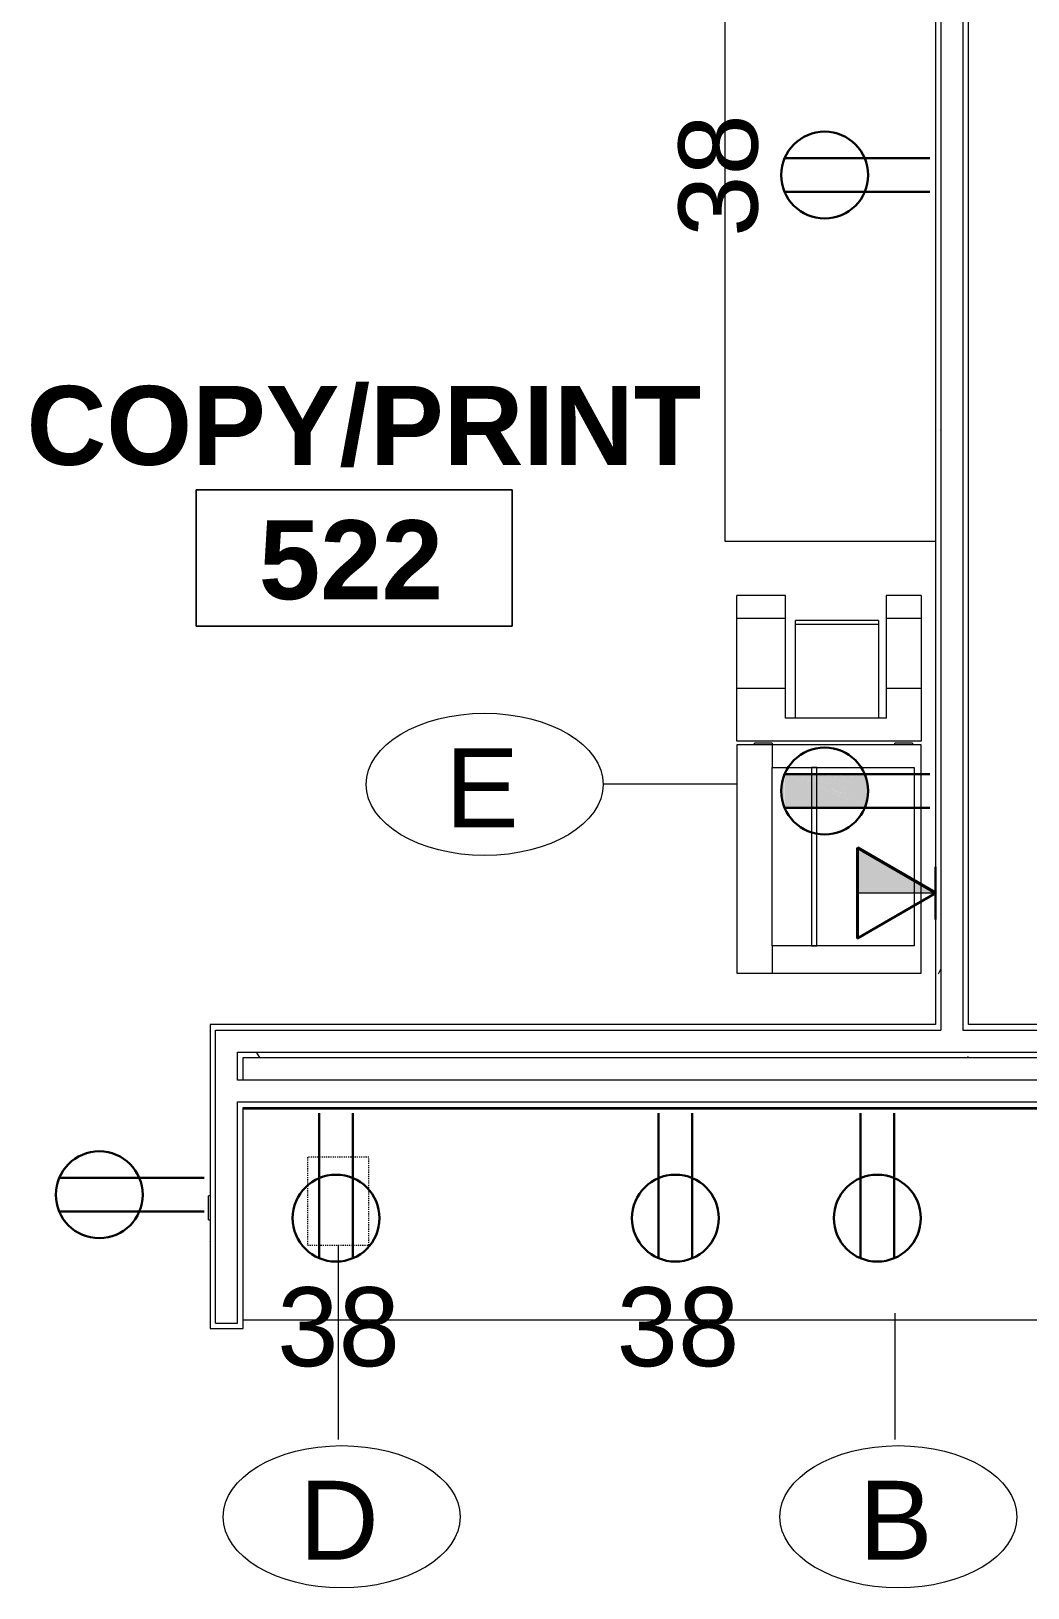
# Model space of a CAD drawing. Header units: inches. Extents: x 0 to 2535, y 0 to 2055.
# Drawn here: x 474.8 to 588.3, y 447.7 to 625.1 of the extents above; entities that cross this region are included whole.
import ezdxf

# ---------------------------------------------------------------- set-up
doc = ezdxf.new("R2010")
doc.units = ezdxf.units.IN
doc.header["$MEASUREMENT"] = 0
doc.linetypes.add('Dash', pattern=[0.25, 0.125, -0.125])
for name, color, linetype, lineweight in [('A-ANNO-NOTE', 131, 'Continuous', 9), ('A-AREA-IDEN', 2, 'Continuous', 9), ('A-WALL', 113, 'Continuous', 13), ('A-WALL-PATT', 111, 'Continuous', 13), ('E-ELEC-FIXT', 91, 'Continuous', 9), ('I-WALL', 2, 'Continuous', 13), ('Q-CASE', 31, 'Continuous', 9), ('Q-SPCQ', 91, 'Continuous', 9), ('Q-SPCQ-HDLN', 91, 'Dash', 9), ('Q-SPCQ-IDEN', 132, 'Continuous', 9)]:
    doc.layers.add(name, color=color, linetype=linetype, lineweight=lineweight)
doc.styles.add('Arial', font='arial.ttf', dxfattribs={"height": 9})
doc.styles.add('Swis721 Lt BT', font='swissl.ttf', dxfattribs={"height": 9})
doc.styles.add('Swis721 Lt BT_B', font='', dxfattribs={"height": 9})
doc.styles.get('Swis721 Lt BT_B').set_extended_font_data('Swis721 Lt BT', bold=True)
pattern_1 = [(0, (0, 0), (30.72, 7.68), [1.267, -21.773, 1.267, -21.773, -122.88]), (0, (0, 0), (30.72, 7.68), [-46.08, 1.267, -44.813, 1.267, -21.773, -53.76]), (0, (0, 0), (30.72, 7.68), [-115.2, 1.267, -14.093, 1.267, -37.133]), (120, (11.52, 3.84), (-22.011075, 22.7643), [1.267, -21.773, 1.267, -21.773, -122.88]), (120, (11.52, 3.84), (-22.011075, 22.7643), [-46.08, 1.267, -44.813, 1.267, -21.773, -53.76]), (120, (11.52, 3.84), (-22.011075, 22.7643), [-115.2, 1.267, -14.093, 1.267, -37.133]), (240, (15.36, 19.2), (-8.708925, -30.4443), [1.267, -21.773, 1.267, -21.773, -122.88]), (240, (15.36, 19.2), (-8.708925, -30.4443), [-46.08, 1.267, -44.813, 1.267, -21.773, -53.76]), (240, (15.36, 19.2), (-8.708925, -30.4443), [-115.2, 1.267, -14.093, 1.267, -37.133])]

# ---------------------------------------------------------------- blocks, each defined once
blk = doc.blocks.new('C-L SHAPE COUNTER TOP - C-L SHAPE COUNTER TOP-8055906-Level 05 POWER _ SIGNAL')
at = {"layer": 'Q-CASE'}
for p, q in [((110.35, -24), (110.35, 0)), ((24, -60.62), (24, -24)), ((24, -24), (110.35, -24)), ((23.88, -60.62), (24, -60.62))]:
    blk.add_line(p, q, dxfattribs=at)
blk = doc.blocks.new('A-Copier-Floor - A-Copier-Floor-4036613-Level 05 POWER _ SIGNAL')
at = {"layer": 'Q-SPCQ'}
for p, q in [((-30.09, 11.47), (-27.49, 11.47)), ((-30.09, 11.47), (-30.09, 7.47)), ((-27.49, 11.47), (-19.49, 11.47)), ((-27.49, 11.47), (-27.49, 7.47)), ((-19.49, 11.47), (-13.49, 11.47)), ((-19.49, 11.47), (-19.49, 7.47)), ((-13.49, 11.47), (-13.49, -9.53)), ((12.91, 11.47), (-13.09, 11.47)), ((-13.09, 11.47), (-13.09, -5.51)), ((-10.52, -5.51), (-10.52, 10.67)), ((-10.52, 10.67), (9.82, 10.67)), ((9.82, 10.67), (9.82, -5.51)), ((12.91, -5.51), (12.91, 11.47)), ((-13.29, 10.49), (-13.29, 8.47)), ((-13.29, 10.49), (-13.1, 10.49)), ((-30.09, 7.47), (-27.49, 7.47)), ((-27.49, 7.47), (-19.49, 7.47)), ((-19.49, 7.47), (-16.13, 7.47)), ((-16.13, 7.47), (-16.13, -3.97)), ((-13.1, 8.47), (-13.29, 8.47)), ((-27.26, 6.6), (-26.84, 6.6)), ((-27.26, 6.6), (-27.26, -2.84)), ((-26.84, 6.6), (-16.13, 6.6)), ((-26.84, -2.84), (-26.84, 6.6)), ((9.82, -0.4), (-10.52, -0.4)), ((-10.52, -0.4), (-10.52, -1.03)), ((-10.52, -1.03), (9.82, -1.03)), ((9.82, -1.03), (9.82, -0.4)), ((-26.84, -2.84), (-27.26, -2.84)), ((-16.13, -2.84), (-26.84, -2.84)), ((-27.49, -3.97), (-30.09, -3.97)), ((-30.09, -3.97), (-30.09, -9.53)), ((-19.49, -3.97), (-27.49, -3.97)), ((-27.49, -3.97), (-27.49, -9.53)), ((-16.13, -3.97), (-19.49, -3.97)), ((-19.49, -3.97), (-19.49, -9.53)), ((-13.29, -5.51), (-13.29, -7.53)), ((-13.29, -5.51), (-13.1, -5.51)), ((-13.09, -5.51), (-10.52, -5.51)), ((-13.09, -5.51), (-13.09, -9.53)), ((9.82, -5.51), (-10.52, -5.51)), ((9.82, -5.51), (12.91, -5.51)), ((12.91, -9.53), (12.91, -5.51)), ((-13.1, -7.53), (-13.29, -7.53)), ((-27.49, -9.53), (-30.09, -9.53)), ((-19.49, -9.53), (-27.49, -9.53)), ((-13.49, -9.53), (-19.49, -9.53)), ((-13.09, -9.53), (12.91, -9.53))]:
    blk.add_line(p, q, dxfattribs=at)
blk = doc.blocks.new('PS - Power Device _Wall Base_ - Duplex-4862727-Level 05 POWER _ SIGNAL')
at = {"layer": 'E-ELEC-FIXT'}
for p, q in [((42.55, 1013.5), (42.55, 1013.31)), ((45.3, 1013.31), (42.55, 1013.31)), ((45.3, 1013.31), (45.3, 1013.5))]:
    blk.add_line(p, q, dxfattribs=at)
blk = doc.blocks.new('A-Coffee Maker-generic - A-Coffee Maker-generic-3789961-Level 05 POWER _ SIGNAL')
at = {"layer": 'Q-SPCQ-HDLN'}
for p, q in [((-5, 3.5), (-5, -3.5)), ((5, 3.5), (-5, 3.5)), ((5, -3.5), (5, 3.5)), ((-5, -3.5), (5, -3.5))]:
    blk.add_line(p, q, dxfattribs=at)
blk = doc.blocks.new('Casework 1 - Casework 1-7838541-Level 05 POWER _ SIGNAL')
at = {"layer": 'Q-CASE'}
for p, q in [((660.85, 502.25), (498.88, 502.25)), ((498.89, 478.25), (660.85, 478.25))]:
    blk.add_line(p, q, dxfattribs=at)
blk = doc.blocks.new('Room Tag - Room Name and Number-3379422-Level 05 POWER _ SIGNAL')
at = {"layer": 'A-AREA-IDEN'}
for p, q in [((-0.1881, -0.1636), (-0.1881, -0.0018)), ((-0.1881, -0.0018), (0.1869, -0.0018)), ((0.1869, -0.0018), (-0.1881, -0.0018)), ((-0.1881, -0.0018), (-0.1881, -0.1636)), ((0.1869, -0.0018), (0.1869, -0.1636)), ((0.1869, -0.1636), (0.1869, -0.0018)), ((0.1869, -0.1636), (-0.1881, -0.1636)), ((-0.1881, -0.1636), (0.1869, -0.1636))]:
    blk.add_line(p, q, dxfattribs=at)
blk = doc.blocks.new('Appliance_Specialty Equipment Tag - Standard-3515593-Level 05 POWER _ SIGNAL')
at = {"layer": 'Q-SPCQ-IDEN'}
blk.add_ellipse((-0.0499, 0.0037), major_axis=(-0.1406, 0), ratio=0.600473, dxfattribs=at)

msp = doc.modelspace()

# ---------------------------------------------------------------- hatches: boundary and pattern name
at = {"layer": 'A-ANNO-NOTE'}
for points in [[(560.44, 537.04), (560.31, 539.48), (560.23, 538.99)], [(560.44, 537.04), (560.48, 540.04), (560.31, 539.48)], [(560.58, 536.67), (560.6, 540.32), (560.44, 537.04)], [(560.44, 537.04), (560.6, 540.32), (560.48, 540.04)], [(569.71, 536.58), (560.64, 540.41), (560.62, 536.58), (565.71, 536.58)], [(569.85, 536.94), (569.88, 537.04), (560.64, 540.41), (565.71, 538.5)], [(569.9, 537.13), (569.93, 537.23), (560.64, 540.41), (565.71, 538.62)], [(569.88, 537.04), (569.9, 537.13), (560.64, 540.41), (565.71, 538.56)], [(569.93, 537.23), (569.95, 537.32), (560.64, 540.41), (565.71, 538.67)], [(569.71, 536.58), (569.75, 536.67), (560.64, 540.41), (565.71, 538.27)], [(569.81, 536.85), (569.85, 536.94), (560.64, 540.41), (565.71, 538.44)], [(569.75, 536.67), (569.78, 536.76), (560.64, 540.41), (565.71, 538.33)], [(569.78, 536.76), (569.81, 536.85), (560.64, 540.41), (565.71, 538.39)], [(569.95, 537.32), (569.98, 537.42), (560.64, 540.41), (565.71, 538.73)], [(570.06, 537.9), (570.07, 538), (560.64, 540.41), (565.71, 539.06)], [(570.09, 538.2), (570.09, 538.3), (560.64, 540.41), (565.71, 539.22)], [(570.08, 538.1), (570.09, 538.2), (560.64, 540.41), (565.71, 539.17)], [(570.07, 538), (570.08, 538.1), (560.64, 540.41), (565.71, 539.11)], [(570.02, 537.61), (570.03, 537.71), (560.64, 540.41), (565.71, 538.9)], [(570.05, 537.81), (570.06, 537.9), (560.64, 540.41), (565.71, 539.01)], [(570.03, 537.71), (570.05, 537.81), (560.64, 540.41), (565.71, 538.95)], [(570, 537.51), (570.02, 537.61), (560.64, 540.41), (565.71, 538.84)], [(569.98, 537.42), (570, 537.51), (560.64, 540.41), (565.71, 538.79)], [(570.09, 538.3), (570.09, 538.39), (560.64, 540.41), (565.71, 539.28)], [(570.09, 538.39), (570.09, 538.49), (560.64, 540.41), (565.71, 539.33)], [(570.09, 538.59), (570.09, 538.69), (560.64, 540.41), (565.71, 539.43)], [(570.09, 538.79), (570.08, 538.89), (560.64, 540.41), (565.71, 539.54)], [(570.09, 538.69), (570.09, 538.79), (560.64, 540.41), (565.71, 539.49)], [(570.08, 538.89), (570.07, 538.98), (560.64, 540.41), (565.71, 539.59)], [(570.06, 539.08), (570.05, 539.18), (560.64, 540.41), (565.71, 539.69)], [(570.03, 539.28), (570.02, 539.37), (560.64, 540.41), (565.71, 539.8)], [(570.05, 539.18), (570.03, 539.28), (560.64, 540.41), (565.71, 539.75)], [(570.07, 538.98), (570.06, 539.08), (560.64, 540.41), (565.71, 539.64)], [(570.02, 539.37), (570, 539.47), (560.64, 540.41), (565.71, 539.85)], [(569.98, 539.57), (569.95, 539.66), (560.64, 540.41), (565.71, 539.95)], [(569.93, 539.76), (569.9, 539.85), (560.64, 540.41), (565.71, 540.05)], [(569.95, 539.66), (569.93, 539.76), (560.64, 540.41), (565.71, 540)], [(569.9, 539.85), (569.88, 539.95), (560.64, 540.41), (565.71, 540.1)], [(569.85, 540.04), (569.81, 540.13), (560.64, 540.41), (565.71, 540.21)], [(569.78, 540.23), (569.75, 540.32), (560.64, 540.41), (565.71, 540.31)], [(569.81, 540.13), (569.78, 540.23), (560.64, 540.41), (565.71, 540.26)], [(569.88, 539.95), (569.85, 540.04), (560.64, 540.41), (565.71, 540.15)], [(570, 539.47), (569.98, 539.57), (560.64, 540.41), (565.71, 539.9)], [(569.75, 540.32), (569.71, 540.41), (560.64, 540.41), (565.71, 540.36)], [(570.09, 538.49), (570.09, 538.59), (560.64, 540.41), (565.71, 539.38)], [(560.44, 537.04), (560.23, 538.99), (560.2, 538.59)], [(560.44, 537.04), (560.2, 538.59), (560.3, 537.51)], [(577.83, 526.88), (568.9, 532.04), (568.9, 526.88)]]:
    msp.add_hatch(color=256, dxfattribs=at).paths.add_polyline_path(points, flags=0)
at = {"layer": 'A-WALL-PATT', "lineweight": 9}
h = msp.add_hatch(dxfattribs=at)
h.set_pattern_fill('FP_1', color=256, style=0, pattern_type=2)
h.set_pattern_definition(pattern_1)
h.paths.add_polyline_path([(578.39, 511.87), (578.39, 677.93), (577.76, 677.93), (577.76, 511.87)], flags=0)
h.paths.add_polyline_path([(578.39, 680.43), (578.39, 748), (577.76, 748), (577.76, 680.43)], flags=0)
h.paths.add_polyline_path([(577.76, 748.5), (578.39, 748.5), (578.39, 750), (577.76, 750), (577.76, 749.22)], flags=0)
h = msp.add_hatch(dxfattribs=at)
h.set_pattern_fill('FP_1', color=256, style=0, pattern_type=2)
h.set_pattern_definition(pattern_1)
h.paths.add_polyline_path([(581.51, 511.87), (581.51, 748), (580.89, 748), (580.89, 511.87)], flags=0)
h.paths.add_polyline_path([(581.43, 748.5), (581.51, 748.5), (581.51, 750), (578.39, 750), (578.4, 749.37), (580.89, 749.37), (580.89, 748.5)], flags=0)
h = msp.add_hatch(dxfattribs=at)
h.set_pattern_fill('FP_1', color=256, style=0, pattern_type=2)
h.set_pattern_definition(pattern_1)
h.paths.add_polyline_path([(495.76, 508.75), (495.76, 511.25), (578.39, 511.25), (578.39, 511.87), (495.14, 511.87), (495.14, 508.75), (495.45, 508.75)], flags=0)
h.paths.add_polyline_path([(736.61, 511.25), (736.61, 511.87), (580.89, 511.87), (580.89, 511.25), (736.61, 511.25)], flags=0)
h = msp.add_hatch(dxfattribs=at)
h.set_pattern_fill('FP_1', color=256, style=0, pattern_type=2)
h.set_pattern_definition(pattern_1)
h.paths.add_polyline_path([(696.39, 508.12), (696.89, 508.12), (696.89, 508.25), (697.01, 508.12), (736.61, 508.12), (736.61, 508.75), (696.39, 508.75)], flags=0)
h.paths.add_polyline_path([(498.26, 508.12), (693.89, 508.12), (693.89, 508.75), (498.26, 508.75)], flags=0)
h.paths.add_polyline_path([(495.76, 508.12), (495.76, 508.75), (495.14, 508.75), (495.14, 508.12)], flags=0)
h = msp.add_hatch(dxfattribs=at)
h.set_pattern_fill('FP_1', color=256, style=0, pattern_type=2)
h.set_pattern_definition(pattern_1)
h.paths.add_polyline_path([(498.24, 477.25), (498.26, 477.25), (498.26, 477.87), (495.76, 477.87), (495.76, 508.12), (495.14, 508.12), (495.14, 477.25), (498.08, 477.25)], flags=0)
h = msp.add_hatch(dxfattribs=at)
h.set_pattern_fill('FP_1', color=256, style=0, pattern_type=2)
h.set_pattern_definition(pattern_1)
h.paths.add_polyline_path([(691.5, 502.44), (693.26, 502.44), (693.26, 502.8), (696.39, 502.8), (696.39, 503.06), (498.89, 503.06), (498.89, 502.44), (683.5, 502.44)], flags=0)

# ---------------------------------------------------------------- linework, layer by layer
at = {"layer": 'A-ANNO-NOTE', "lineweight": 30}
for p, q in [((577.11, 610.58), (560.58, 610.58)), ((577.11, 606.75), (560.58, 606.75)), ((577.11, 606.75), (560.58, 606.75)), ((577.11, 540.41), (560.58, 540.41)), ((577.11, 536.58), (560.58, 536.58)), ((577.11, 536.58), (560.58, 536.58)), ((577.76, 526.84), (568.83, 532)), ((568.83, 521.68), (568.83, 532)), ((577.83, 526.88), (568.9, 532.04)), ((568.9, 521.72), (568.9, 532.04)), ((577.76, 529.84), (577.76, 523.84)), ((577.76, 526.84), (568.83, 521.68)), ((577.83, 526.88), (568.9, 521.72)), ((507.57, 501.78), (507.57, 485.26)), ((511.4, 501.78), (511.4, 485.26)), ((511.4, 501.78), (511.4, 485.26)), ((546.23, 501.78), (546.23, 485.26)), ((550.06, 501.78), (550.06, 485.26)), ((550.06, 501.78), (550.06, 485.26)), ((569.23, 501.78), (569.23, 485.26)), ((573.06, 501.78), (573.06, 485.26)), ((573.06, 501.78), (573.06, 485.26)), ((494.48, 494.41), (477.96, 494.41)), ((494.48, 490.58), (477.96, 490.58)), ((494.48, 490.58), (477.96, 490.58))]:
    msp.add_line(p, q, dxfattribs=at)
at = {"layer": 'A-ANNO-NOTE'}
for p, q in [((569.71, 540.41), (560.64, 540.41)), ((560.62, 536.58), (569.71, 536.58)), ((577.83, 526.88), (568.9, 532.04)), ((568.9, 532.04), (568.9, 526.88)), ((568.9, 526.88), (577.83, 526.88))]:
    msp.add_line(p, q, dxfattribs=at)
at = {"layer": 'A-ANNO-NOTE', "lineweight": 30}
for centre in [(565.14, 608.67), (565.14, 538.49), (482.52, 492.49), (509.49, 489.82), (548.14, 489.82), (571.14, 489.82)]:
    msp.add_circle(centre, 4.95, dxfattribs=at)
at = {"layer": 'A-ANNO-NOTE'}
for centre, radius, start, end in [((564.7, 538.47), 4.5, 154.5156, 204.9234), ((565.14, 538.49), 4.95, 337.2244, 22.7756)]:
    msp.add_arc(centre, radius, start, end, dxfattribs=at)
at = {"layer": 'A-WALL'}
for p, q in [((580.89, 749.37), (580.89, 511.25)), ((578.39, 677.93), (578.39, 511.25)), ((495.76, 511.25), (578.39, 511.25)), ((495.76, 477.87), (495.76, 511.25)), ((580.89, 511.25), (737.23, 511.25)), ((498.26, 508.75), (693.89, 508.75)), ((498.26, 505.56), (498.26, 508.75)), ((498.89, 505.56), (498.26, 505.56)), ((498.26, 477.87), (498.26, 503.06)), ((498.26, 503.06), (696.39, 503.06)), ((495.76, 477.87), (498.26, 477.87))]:
    msp.add_line(p, q, dxfattribs=at)
at = {"layer": 'I-WALL'}
for p, q in [((581.51, 511.87), (581.51, 748)), ((577.76, 677.3), (577.76, 511.87)), ((577.76, 511.87), (495.14, 511.87)), ((495.14, 511.87), (495.14, 477.25)), ((736.61, 511.87), (581.51, 511.87)), ((498.89, 508.12), (693.26, 508.12)), ((498.89, 505.56), (498.89, 508.12)), ((693.26, 505.56), (498.89, 505.56)), ((498.89, 477.25), (498.89, 502.44)), ((498.89, 502.44), (697.01, 502.44)), ((495.14, 477.25), (498.89, 477.25))]:
    msp.add_line(p, q, dxfattribs=at)
at = {"layer": 'Q-SPCQ-IDEN'}
for p, q in [((555.14, 539.25), (539.92, 539.25)), ((509.73, 486.75), (509.73, 464.6)), ((573.14, 479), (573.14, 464.6))]:
    msp.add_line(p, q, dxfattribs=at)

# ---------------------------------------------------------------- block references
at = {"layer": 'A-AREA-IDEN', "xscale": 95.99999999999994, "yscale": 95.99999999999994, "zscale": 95.99999999999994}
msp.add_blockref('Room Tag - Room Name and Number-3379422-Level 05 POWER _ SIGNAL', (511.61, 572.96), dxfattribs=at)
at = {"layer": 'E-ELEC-FIXT', "rotation": 270.0000000000002}
msp.add_blockref('PS - Power Device _Wall Base_ - Duplex-4862727-Level 05 POWER _ SIGNAL', (-518.36, 534.93), dxfattribs=at)
at = {"layer": 'Q-CASE', "rotation": 269.9999999999996}
msp.add_blockref('C-L SHAPE COUNTER TOP - C-L SHAPE COUNTER TOP-8055906-Level 05 POWER _ SIGNAL', (577.76, 677.3), dxfattribs=at)
at = {"layer": 'Q-CASE'}
msp.add_blockref('Casework 1 - Casework 1-7838541-Level 05 POWER _ SIGNAL', (0, 0), dxfattribs=at)
at = {"layer": 'Q-SPCQ'}
for name, p, rotation in [('A-Copier-Floor - A-Copier-Floor-4036613-Level 05 POWER _ SIGNAL', (564.66, 530.66), 269.9999999999999), ('A-Coffee Maker-generic - A-Coffee Maker-generic-3789961-Level 05 POWER _ SIGNAL', (509.73, 491.75), 89.99999999999987)]:
    msp.add_blockref(name, p, dxfattribs=dict(at, rotation=rotation))
at = {"layer": 'Q-SPCQ-IDEN', "xscale": 95.99999999999994, "yscale": 95.99999999999994, "zscale": 95.99999999999994}
for p in [(531.2, 538.89), (514.92, 455.44), (578.33, 455.44)]:
    msp.add_blockref('Appliance_Specialty Equipment Tag - Standard-3515593-Level 05 POWER _ SIGNAL', p, dxfattribs=at)

# ---------------------------------------------------------------- texts
at = {"layer": 'A-ANNO-NOTE', "insert": (548.5, 601.62), "char_height": 9, "width": 16.362, "attachment_point": 1, "rotation": 90, "style": 'Swis721 Lt BT'}
msp.add_mtext('38', dxfattribs=at)
at = {"layer": 'A-ANNO-NOTE', "char_height": 9, "width": 16.362, "attachment_point": 1, "style": 'Swis721 Lt BT'}
for insert in [(502.78, 481.95), (541.44, 481.95)]:
    msp.add_mtext('38', dxfattribs=dict(at, insert=insert))
at = {"layer": 'A-AREA-IDEN', "char_height": 9, "attachment_point": 1, "style": 'Swis721 Lt BT_B'}
for s, insert, width in [('COPY/PRINT', (474.24, 584.64), 90.294), ('522', (500.7, 569.34), 25.452)]:
    msp.add_mtext(s, dxfattribs=dict(at, insert=insert, width=width))
at = {"layer": 'Q-SPCQ-IDEN', "char_height": 9, "attachment_point": 1, "style": 'Arial'}
for s, insert, width in [('E', (521.92, 543.35), 10.302), ('D', (505.28, 459.9), 11.211), ('B', (569.05, 459.9), 10.302)]:
    msp.add_mtext(s, dxfattribs=dict(at, insert=insert, width=width))

doc.saveas('drawing.dxf')
